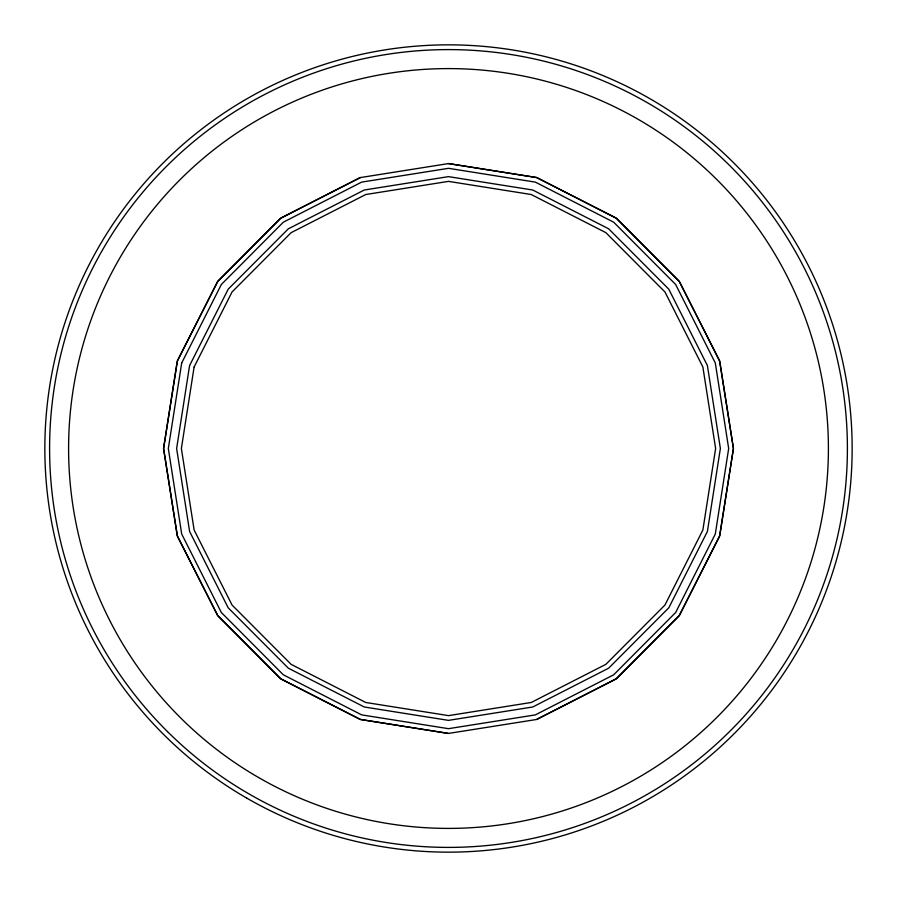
<?xml version="1.0" encoding="UTF-8"?>
<svg xmlns="http://www.w3.org/2000/svg" width="897" height="897" viewBox="0 0 897 897"><rect width="100%" height="100%" fill="white"/><g stroke="black" fill="none" stroke-linecap="round" stroke-linejoin="round"><path stroke-width="1.35" d="M536.81 719.394L616.463 678.659L679.5 615.308L719.82 535.509L733.432 448.5L719.82 361.513L679.511 281.714L616.486 218.352L536.832 177.606L448.511 163.568L360.19 177.606L280.537 218.341L217.5 281.692L177.18 361.491L163.568 448.5L177.18 535.487L217.489 615.286L280.514 678.648L360.168 719.394L448.489 733.432L536.552 719.484L615.981 679.018L679.018 615.981L719.484 536.552L733.432 448.5L719.484 360.448L679.018 281.019L615.981 217.982L536.552 177.516L448.5 163.568M360.448 177.516L281.019 217.982L217.982 281.019L177.516 360.448L163.568 448.5L177.516 536.552L217.982 615.981L281.019 679.018L360.448 719.484L448.5 733.432M181.699 362.971L168.322 448.5L181.699 534.018L221.335 612.494L283.317 674.802L361.648 714.875L448.489 728.678L535.341 714.887L613.671 674.813L675.654 612.505L715.301 534.029L728.678 448.5L715.301 362.982L675.665 284.506L613.683 222.198L535.352 182.125L448.511 168.322L361.659 182.113L283.329 222.187L221.346 284.495L181.699 362.971M189.592 365.561L176.631 448.5L189.603 531.461L228.219 607.841L288.329 668.175L364.283 706.993L448.511 720.369L532.728 706.993L608.682 668.164L668.792 607.818L707.408 531.439L720.369 448.5L707.397 365.539L668.781 289.159L608.671 228.825L532.717 190.007L448.489 176.631L364.272 190.007L288.318 228.836L228.208 289.182L189.592 365.561M194.122 366.985L181.373 448.5L194.133 530.037L232.076 605.083L291.155 664.363L365.774 702.486L448.511 715.627L531.248 702.474L605.867 664.341L664.935 605.06L702.878 530.015L715.627 448.5L702.867 366.963L664.924 291.917L605.845 232.637L531.226 194.514L448.489 181.373L365.752 194.526L291.133 232.659L232.065 291.94L194.122 366.985M167.481 731.604A398.896 398.896 0 0 0 834.188 550.31A398.896 398.896 0 0 0 343.831 63.575A398.896 398.896 0 0 0 167.481 731.604M258.549 777.508A379.902 379.902 0 0 0 828.402 448.5A379.902 379.902 0 0 0 258.549 119.492A379.902 379.902 0 0 0 258.549 777.508M246.675 798.072A403.65 403.65 0 0 0 852.15 448.5A403.65 403.65 0 0 0 246.675 98.928A403.65 403.65 0 0 0 246.675 798.072"/></g></svg>
